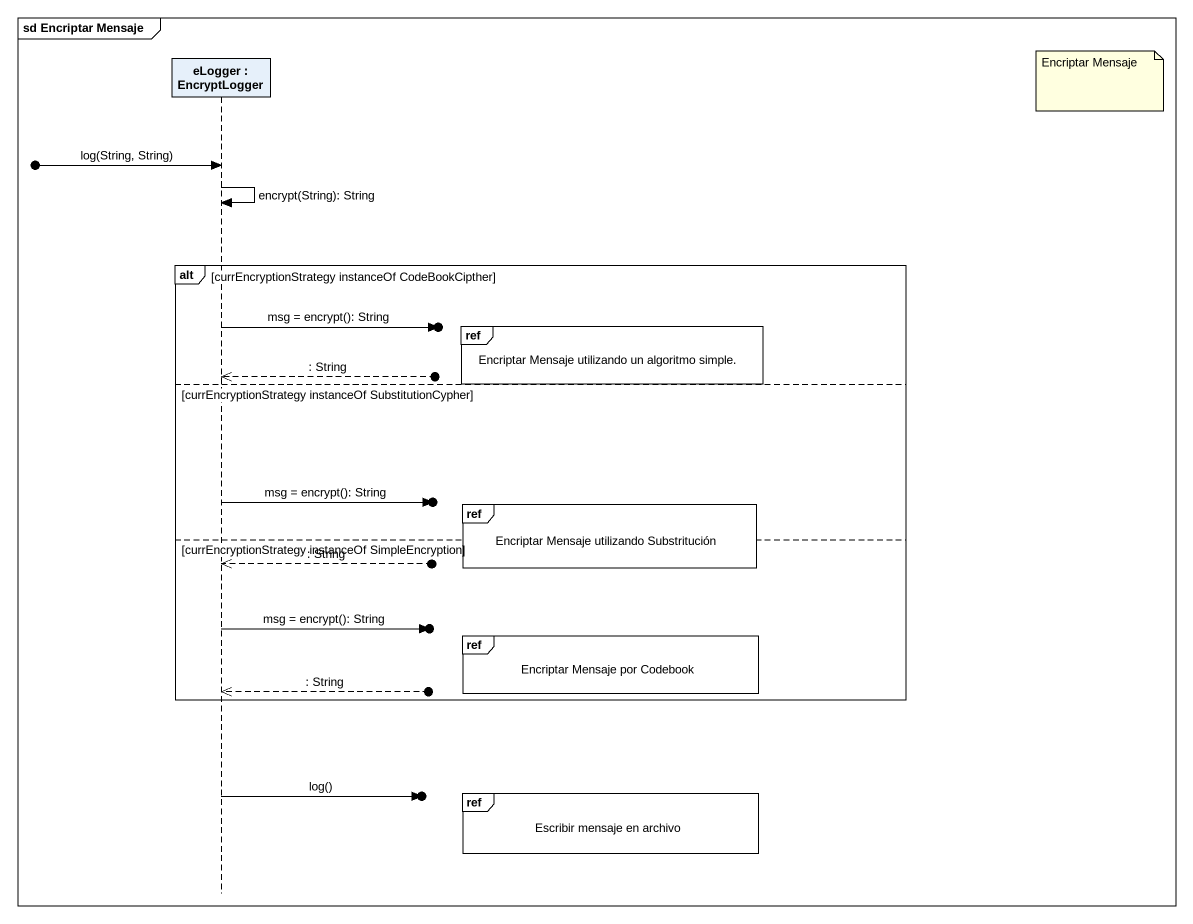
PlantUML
@startuml
mainframe sd Encriptar Mensaje
hide footbox
participant "eLogger : EncryptLogger" as eLogger

note right of eLogger : Encriptar Mensaje
[o-> eLogger : log(String, String)
eLogger -> eLogger : encrypt(String): String
alt currEncryptionStrategy instanceOf CodeBookCipther
  ref over eLogger : Encriptar Mensaje utilizando un algoritmo simple.
  eLogger ->o] : msg = encrypt(): String
  eLogger <<--o] : : String
else currEncryptionStrategy instanceOf SubstitutionCypher
  eLogger ->o] : msg = encrypt(): String
  ref over eLogger : Encriptar Mensaje utilizando Substritución
else currEncryptionStrategy instanceOf SimpleEncryption
  eLogger <<--o] : : String
  eLogger ->o] : msg = encrypt(): String
  ref over eLogger : Encriptar Mensaje por Codebook
  eLogger <<--o] : : String
end
ref over eLogger : Escribir mensaje en archivo
eLogger ->o] : log()
@enduml
